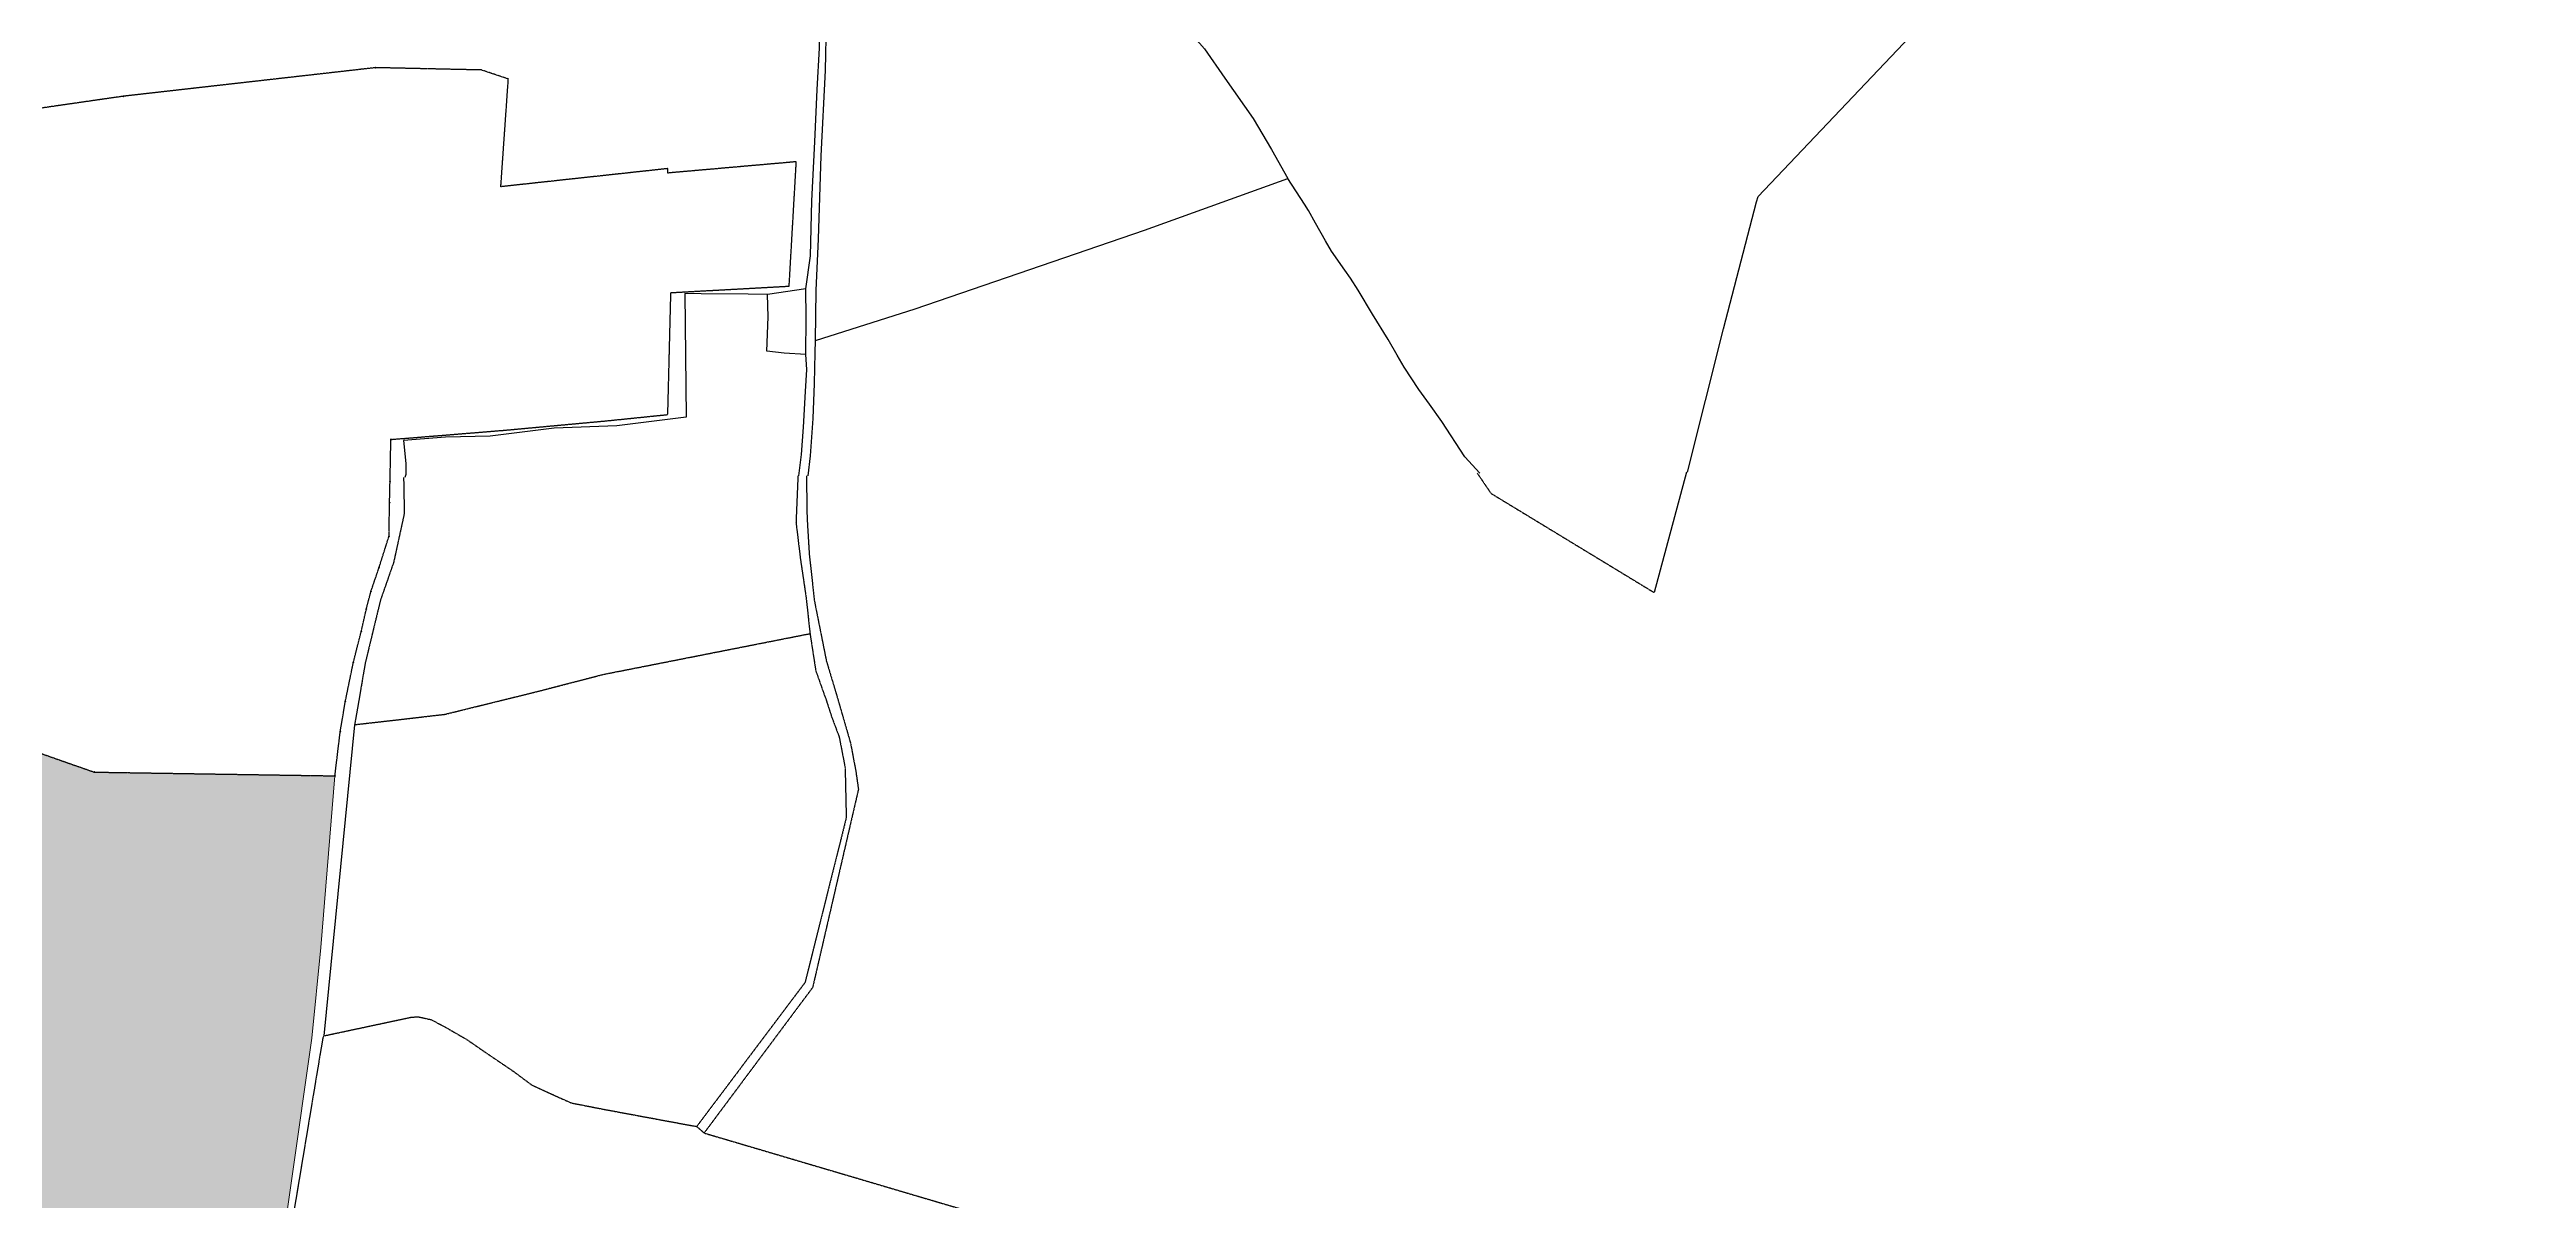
# Model space of a CAD drawing. Header units: metres. Extents: x 615852 to 659911, y 1301217 to 1325118.
# Drawn here: x 641066 to 644776, y 1318796 to 1320519 of the extents above; entities that cross this region are included whole.
import ezdxf

# ---------------------------------------------------------------- set-up
doc = ezdxf.new("R2010")
doc.units = ezdxf.units.M
doc.header["$PDMODE"] = 32
doc.header["$PDSIZE"] = 0.5
doc.linetypes.add('HIDDEN', pattern=[0.375, 0.25, -0.125])
for name, color, linetype in [('-2', 1, 'Continuous'), ('-3', 7, 'Continuous'), ('2', 1, 'Continuous'), ('CIRCULO PI', 2, 'Continuous')]:
    doc.layers.add(name, color=color, linetype=linetype)
doc.layers.add('Point', color=5, linetype='Continuous', lineweight=100)
doc.layers.add('Point_Name', color=1, linetype='Continuous', lineweight=100)
doc.styles.get("Standard").update_dxf_attribs({"font": 'arial.ttf'})

msp = doc.modelspace()

# ---------------------------------------------------------------- hatches: boundary and pattern name
at = {"layer": 'CIRCULO PI', "true_color": 0x000000}
h = msp.add_hatch(color=18, dxfattribs=at)
h.dxf.hatch_style = 1
h.paths.add_polyline_path([(641472.23221, 1319174.47129), (641493.38872, 1319431.45465), (641132.85276, 1319437.06536), (640839.56173, 1319539.89662), (640843.54341, 1319510.47981), (640847.27114, 1319469.39134), (640853.45188, 1319353.47562), (640854.49982, 1319322.21692), (640857.22175, 1319272.28311), (640858.44467, 1319253.78981), (640858.36425, 1319241.25272), (640861.3064, 1319201.54614), (640864.59902, 1319141.01737), (640868.21377, 1319070.81924), (640873.3955, 1318960.15871), (640877.24635, 1318881.19939), (640880.29307, 1318810.83689), (640883.83536, 1318751.0686), (640885.45492, 1318732.95279), (640888.8101, 1318663.68395), (640894.80247, 1318541.55493), (640905.48153, 1318356.66457), (641337.54231, 1318187.87499), (641458.9735, 1319038.47759)])
h.paths.add_polyline_path([(640858.20404, 1319241.2037), (640859.68989, 1319241.2037), (640859.68989, 1319242.16499), (640858.20404, 1319242.16499)], flags=25)
h.paths.add_polyline_path([(640858.28446, 1319253.74079), (640859.38183, 1319253.74079), (640859.38183, 1319254.70208), (640858.28446, 1319254.70208)], flags=25)
h.paths.add_polyline_path([(640857.06366, 1319272.23622), (640858.15678, 1319272.23622), (640858.15678, 1319273.18472), (640857.06366, 1319273.18472)], flags=25)
h.paths.add_polyline_path([(640854.33961, 1319321.91789), (640855.43698, 1319321.91789), (640855.43698, 1319322.87918), (640854.33961, 1319322.87918)], flags=25)
h.paths.add_polyline_path([(640853.29217, 1319353.4271), (640854.38852, 1319353.4271), (640854.38852, 1319354.38532), (640853.29217, 1319354.38532)], flags=25)
h.paths.add_polyline_path([(640847.11092, 1319469.34231), (640848.2083, 1319469.34231), (640848.2083, 1319470.3036), (640847.11092, 1319470.3036)], flags=25)
h.paths.add_polyline_path([(640843.38319, 1319510.43078), (640844.48056, 1319510.43078), (640844.48056, 1319511.39207), (640843.38319, 1319511.39207)], flags=25)

# ---------------------------------------------------------------- linework, layer by layer
at = {"layer": '-2', "color": 1, "linetype": 'Continuous'}
for p, q in [((643517.55902, 1319886.17517), (643469.35602, 1319705.91917)), ((641522.92802, 1319508.06517), (641476.80402, 1319042.17517))]:
    msp.add_line(p, q, dxfattribs=at)
at = {"layer": '-3', "color": 1, "linetype": 'HIDDEN', "elevation": 35.4026}
for points in [[(641493.38872, 1319431.45465), (641501.35603, 1319497.60572), (641509.03218, 1319543.07337), (641521.09631, 1319601.56484), (641532.83017, 1319647.6829), (641540.51957, 1319681.54625), (641547.4684, 1319707.97565), (641559.55443, 1319743.37893), (641574.36019, 1319790.09448), (641575.22969, 1319840.48986), (641575.96301, 1319871.92482), (641577.22403, 1319935.14089), (641747.31633, 1319948.98899), (641901.16261, 1319963.17023), (641991.99308, 1319972.45966), (641996.60137, 1320154.99636), (642173.73587, 1320164.74039), (642184.44669, 1320350.96603), (641991.8789, 1320334.07474), (641992.14723, 1320340.72839), (641741.90672, 1320313.59422), (641753.13589, 1320474.87327), (641712.78415, 1320488.37528), (641554.07932, 1320491.84765), (641176.453, 1320449.02289), (640995.32955, 1320422.91632)], [(640839.56173, 1319539.89662), (641132.85276, 1319437.06536), (641493.38872, 1319431.45465)]]:
    msp.add_lwpolyline(points, dxfattribs=at)
at = {"layer": '-3', "color": 1, "linetype": 'HIDDEN'}
for points in [[(641596.25302, 1319878.03017), (641597.24902, 1319824.42517), (641581.36802, 1319751.35317), (641561.50402, 1319694.30817), (641538.91102, 1319600.95117), (641522.92802, 1319508.06517), (641657.70002, 1319523.56417), (641793.83602, 1319557.09217), (641895.62602, 1319583.44617), (642204.97002, 1319644.45017)], [(642199.57202, 1319880.58717), (642200.53102, 1319817.72617), (642203.80502, 1319763.09017), (642211.57602, 1319693.18817), (642229.41002, 1319603.66817), (642245.14902, 1319551.24817), (642265.62202, 1319480.51217), (642273.53702, 1319438.55217), (642277.46202, 1319411.34817), (642208.83402, 1319114.51617), (642046.33002, 1318896.70917)], [(642186.86902, 1319880.53317), (642183.97702, 1319810.96017), (642190.55502, 1319756.30617), (642199.14902, 1319698.08417), (642204.97002, 1319644.45017)], [(643204.18002, 1319884.84617), (643224.63102, 1319854.63717), (643469.35602, 1319705.91917)], [(642204.97002, 1319644.45017), (642213.57702, 1319588.76917), (642229.35802, 1319544.47817), (642237.36202, 1319519.79217), (642248.64302, 1319489.75317), (642257.55302, 1319443.72217), (642259.19702, 1319368.52017), (642197.43602, 1319121.94717), (642035.19802, 1318906.42517)], [(641476.80402, 1319042.17517), (641475.26402, 1319039.13517), (641391.60102, 1318538.14517)], [(641476.80402, 1319042.17517), (641606.81102, 1319069.89417), (641617.49002, 1319070.85017), (641637.54302, 1319066.41917), (641658.07202, 1319055.63417), (641691.01202, 1319036.65017), (641713.54902, 1319021.02717), (641761.15902, 1318988.75117), (641788.24702, 1318968.53017), (641847.06702, 1318941.77917), (641899.36602, 1318931.57717), (642035.19802, 1318906.42517)], [(642035.19802, 1318906.42517), (642046.33002, 1318896.70917), (642709.87802, 1318700.67017), (642866.53402, 1318574.55017), (642905.84302, 1318509.55017), (642937.03602, 1318447.89817), (642960.08902, 1318384.51417), (642967.76102, 1318344.84217)]]:
    msp.add_lwpolyline(points, dxfattribs=at)
at = {"color": 4, "lineweight": 0, "elevation": 35.24098}
msp.add_lwpolyline([(640839.56173, 1319539.89662), (641132.85276, 1319437.06536)], dxfattribs=at)
at = {"color": 7, "lineweight": 0, "true_color": 0xffffff, "elevation": 35.42385}
msp.add_lwpolyline([(640883.83536, 1318751.0686), (640880.29307, 1318810.83689), (640877.24635, 1318881.19939), (640873.3955, 1318960.15871), (640868.21377, 1319070.81924), (640864.59902, 1319141.01737), (640861.3064, 1319201.54614), (640858.36425, 1319241.25272), (640858.44467, 1319253.78981), (640857.22175, 1319272.28311), (640854.49982, 1319322.21692), (640853.45188, 1319353.47562), (640847.27114, 1319469.39134), (640843.54341, 1319510.47981), (640839.56173, 1319539.89662), (641132.85276, 1319437.06536), (641493.38872, 1319431.45465), (641472.23221, 1319174.47129), (641458.9735, 1319038.47759), (641337.54231, 1318187.87499)], dxfattribs=at)
at = {"layer": '2', "linetype": 'Continuous'}
msp.add_line((642198.80802, 1320160.53717), (642141.37102, 1320152.27217), dxfattribs=at)
at = {"layer": '2', "color": 1, "linetype": 'Continuous'}
for points in [[(642213.38402, 1320083.24417), (642214.04702, 1320157.96317), (642217.76502, 1320235.47117), (642221.83402, 1320359.74317), (642227.94302, 1320487.56817), (642229.87202, 1320560.50517), (642232.56302, 1320632.93217), (642238.68002, 1320764.31617), (642242.94402, 1320860.37617), (642247.21802, 1320961.01117), (642253.78702, 1321065.45317), (642252.77702, 1321068.75917), (642257.75302, 1321140.41917), (642260.60402, 1321167.60717), (642260.65002, 1321189.71817), (642263.73902, 1321209.02717), (642267.07102, 1321222.74417), (642277.01702, 1321241.02217)], [(643519.39802, 1319886.18317), (643573.20502, 1320100.69617), (643622.63602, 1320291.20517), (643624.93802, 1320298.82517), (643842.89802, 1320527.86117), (644032.84202, 1320724.42617), (644182.06302, 1320886.00517), (644318.82502, 1321043.28917), (644364.17602, 1321104.18917), (644410.64602, 1321092.39917), (644521.76102, 1321011.59817), (644616.12502, 1320939.21917), (644713.51402, 1320977.64417), (644775.81302, 1321002.41917)], [(642198.80802, 1320160.53717), (642205.51702, 1320210.33617), (642207.46602, 1320292.42317), (642211.96802, 1320380.60417), (642215.68802, 1320459.12917), (642219.12002, 1320521.13417), (642220.24302, 1320572.47117), (642221.35602, 1320619.23217)], [(642773.29802, 1320545.37617), (642795.85702, 1320519.91317), (642826.50902, 1320476.13417), (642868.81302, 1320415.55617), (642896.15602, 1320369.24317), (642920.71102, 1320325.98517)], [(643208.40902, 1319884.86517), (643185.60402, 1319909.12517), (643151.41402, 1319961.80617), (643132.92102, 1319988.02317), (643116.70602, 1320009.91517), (643094.67102, 1320043.25517), (643084.29202, 1320061.57617), (643070.87502, 1320084.73217), (643047.32502, 1320122.90517), (643026.05702, 1320158.53117), (643014.40802, 1320176.85417), (643005.79402, 1320188.81817), (642986.03602, 1320217.07017), (642977.17502, 1320232.59217), (642962.24002, 1320259.05617), (642951.35402, 1320277.88617), (642945.78502, 1320287.55517), (642920.71102, 1320325.98517)], [(642202.29202, 1319880.59917), (642205.65702, 1319910.43817), (642209.83902, 1319966.59617), (642211.72602, 1320018.94717), (642212.58402, 1320064.94717), (642213.38402, 1320083.24417)], [(642188.30202, 1319880.54017), (642192.45002, 1319912.75317), (642195.07602, 1319953.66617), (642197.98102, 1320006.77717), (642200.08302, 1320040.06717), (642198.85902, 1320062.43517)]]:
    msp.add_lwpolyline(points, dxfattribs=at)
at = {"layer": '2', "linetype": 'Continuous'}
for points in [[(642213.38402, 1320083.24417), (642362.36802, 1320130.70917), (642705.86102, 1320248.41617), (642920.71102, 1320325.98517)], [(642141.37102, 1320152.27217), (642112.15402, 1320152.84217), (642041.77802, 1320153.24517), (642017.38702, 1320153.55117), (642018.71902, 1320060.78317), (642019.54502, 1319968.77817), (641915.85702, 1319955.78217), (641821.84302, 1319951.91517), (641726.03402, 1319940.17317), (641658.95602, 1319938.53617), (641596.19102, 1319933.84017), (641599.42202, 1319899.01417), (641599.38802, 1319882.74917), (641598.35002, 1319878.03917)], [(642198.85902, 1320062.43517), (642198.97202, 1320117.07717), (642198.80802, 1320160.53717)], [(642198.85902, 1320062.43517), (642166.34202, 1320064.28217), (642140.17902, 1320067.38817), (642142.31802, 1320118.97617), (642141.37102, 1320152.27217)]]:
    msp.add_lwpolyline(points, dxfattribs=at)
at = {"layer": 'Point', "color": 1}
for p in [(641554.07932, 1320491.84765, 42.18293), (641176.453, 1320449.02289, 41.97312)]:
    msp.add_point(p, dxfattribs=at)
at = {"layer": 'Point', "color": 4}
for p in [(641577.22403, 1319935.14089, 39.73918), (641575.96301, 1319871.92482, 35.92105), (641575.22969, 1319840.48986, 36.46051), (641574.36019, 1319790.09448, 36.63671), (641547.4684, 1319707.97565, 36.93821), (641559.55443, 1319743.37893, 37.45474), (641540.51957, 1319681.54625, 36.55929), (641532.83017, 1319647.6829, 36.14514), (641521.09631, 1319601.56484, 37.38433), (641509.03218, 1319543.07337, 36.83074), (641501.35603, 1319497.60572, 35.21957), (641132.85276, 1319437.06536, 36.55829), (641493.38872, 1319431.45465, 35.4026)]:
    msp.add_point(p, dxfattribs=at)

# ---------------------------------------------------------------- texts
at = {"layer": 'Point_Name', "color": 1}
for s, p in [('p55', (641554.07932, 1320492.09765)), ('p56', (641176.453, 1320449.27289))]:
    msp.add_text(s, height=0.5, dxfattribs=at).set_placement(p)
at = {"layer": 'Point_Name', "color": 4}
for s, p in [('p33', (641577.22403, 1319935.39089)), ('p34', (641575.96301, 1319872.17482)), ('p35', (641575.22969, 1319840.73986)), ('p36', (641574.36019, 1319790.34448)), ('p38', (641547.4684, 1319708.22565)), ('p37', (641559.55443, 1319743.62893)), ('p39', (641540.51957, 1319681.79625)), ('p40', (641532.83017, 1319647.9329)), ('p41', (641521.09631, 1319601.81484)), ('p42', (641509.03218, 1319543.32337)), ('p43', (641501.35603, 1319497.85572)), ('p32', (641132.85276, 1319437.31536)), ('p31', (641493.38872, 1319431.70465))]:
    msp.add_text(s, height=0.5, dxfattribs=at).set_placement(p)

doc.saveas('drawing.dxf')
